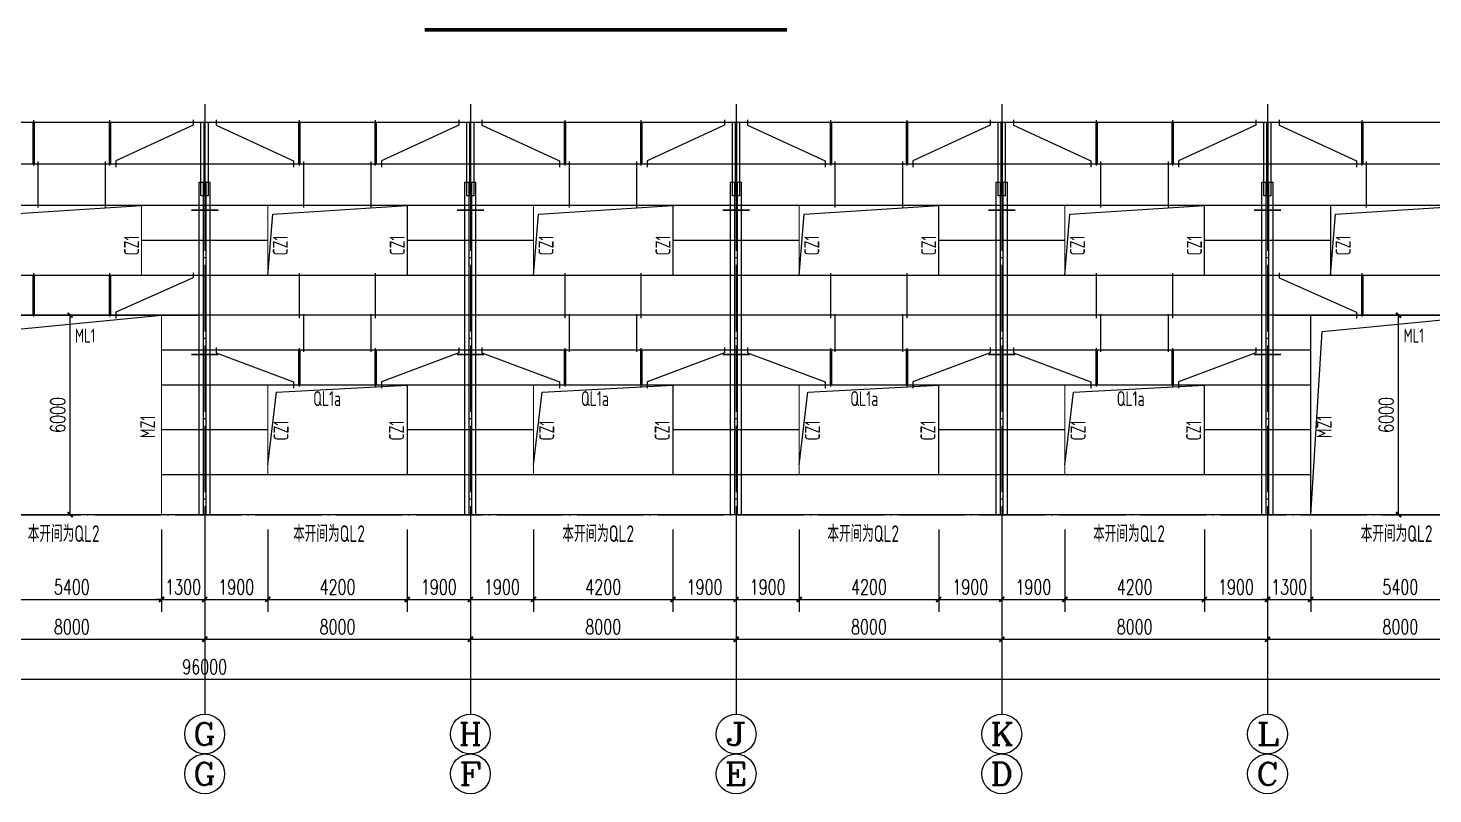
# Model space of a CAD drawing. Extents: x 14475413 to 15955882, y -732572 to -282951.
# Drawn here: x 15447241 to 15489538, y -514592 to -491554 of the extents above; entities that cross this region are included whole.
import ezdxf
from ezdxf.enums import TextEntityAlignment as Align

# ---------------------------------------------------------------- set-up
doc = ezdxf.new("R2010")
doc.units = 0
doc.header["$LTSCALE"] = 1000
doc.header["$MEASUREMENT"] = 0
doc.linetypes.add('DOTE', pattern=[2.42, 2, -0.2, 0.02, -0.2])
for name, color, linetype in [('1001', 3, 'Continuous'), ('2D_ROOF', 150, 'Continuous'), ('3T_WOOD', 21, 'Continuous'), ('AXIS', 3, 'Continuous'), ('AXIS_TEXT', 7, 'Continuous'), ('DIM_SYMB', 3, 'Continuous'), ('DOTE', 1, 'DOTE'), ('LS', 2, 'Continuous'), ('PUB_DIM', 3, 'Continuous'), ('SURFACE', 6, 'Continuous'), ('TEXT', 7, 'Continuous'), ('屋面隅撑', 7, 'Continuous'), ('檩条拉条', 253, 'Continuous'), ('钢梁', 4, 'Continuous')]:
    doc.layers.add(name, color=color, linetype=linetype)
doc.styles.add('_TCH_AXIS', font='COMPLEX', dxfattribs={"bigfont": 'GBCBIG'})
doc.styles.add('_TCH_DIM_T3', font='SIMPLEX', dxfattribs={"width": 0.705882, "bigfont": 'GBCBIG'})
doc.styles.add('COMPLEX', font='COMPLEX')
doc.styles.add('PkpmHz', font='Pkpmeng', dxfattribs={"width": 0.7, "bigfont": 'hztxt'})
doc.styles.add('TSSD_Label', font='tssdeng.shx', dxfattribs={"width": 0.7, "bigfont": 'hztxt.shx'})
doc.styles.add('TSSD_REIN', font='tssdeng.shx', dxfattribs={"width": 0.7, "bigfont": 'tssdchn.shx'})
doc.dimstyles.new('_TCH_ARCH&&150', dxfattribs={"dimtxt": 446.25, "dimasz": 150, "dimexe": 375, "dimexo": 450, "dimgap": 150, "dimtad": 1, "dimdec": 0, "dimzin": 0, "dimdsep": 46, "dimtxsty": '_TCH_DIM_T3', "dimblk": 'ARCHTICK', "dimcen": 0.09, "dimclrt": 7, "dimazin": 2, "dimtfac": 1, "dimtdec": 0, "dimtix": 1, "dimtmove": 2, "dimatfit": 3, "dimfxl": 0, "dimtolj": 1, "dimtzin": 0, "dimarcsym": 0})

# ---------------------------------------------------------------- blocks, each defined once
blk = doc.blocks.new('QW32321321')
at = {"layer": '钢梁'}
for p, q in [((15387436, -843860), (15387436, -841658)), ((15387660, -841658), (15387436, -841658)), ((15387530, -843860), (15387530, -841658)), ((15387566, -843860), (15387566, -841658)), ((15387660, -843860), (15387660, -841658)), ((15387380, -853458), (15387380, -843458)), ((15387380, -843458), (15387715, -843458)), ((15387508, -853458), (15387508, -843458)), ((15387588, -853458), (15387588, -843458)), ((15387715, -853458), (15387715, -843458)), ((15387660, -843860), (15387436, -843860)), ((15387715, -853458), (15387380, -853458)), ((15387715, -853458), (15387380, -853458))]:
    blk.add_line(p, q, dxfattribs=at)
blk = doc.blocks.new('_AXISO')
blk.add_circle((0, 0), 0.5)
at = {"layer": 'AXIS_TEXT', "style": 'COMPLEX', "width": 1.041667}
blk.add_attdef('A', text='', height=0.56, dxfattribs=at).set_placement((-0.25, -0.28), (0.25, -0.28), align=Align.FIT)
blk = doc.blocks.new('_ArchTick')
at = {"color": 0, "linetype": 'ByBlock', "const_width": 0.4}
blk.add_lwpolyline([(-0.5, -0.5), (0.5, 0.5)], dxfattribs=at)
blk = doc.blocks.new('*D1392')
at = {"layer": 'AXIS', "color": 0, "lineweight": -2}
for p, q in [((15404558, -506642), (15404558, -511517)), ((15500558, -506642), (15500558, -511517)), ((15404558, -511142), (15500558, -511142))]:
    blk.add_line(p, q, dxfattribs=at)
at = {"layer": 'Defpoints', "color": 0}
for p in [(15404558, -506192), (15500558, -506192), (15500558, -511142)]:
    blk.add_point(p, dxfattribs=at)
at = {"layer": 'AXIS', "color": 0, "lineweight": -2, "xscale": 150, "yscale": 150, "zscale": 150, "rotation": 180}
blk.add_blockref('_ArchTick', (15404558, -511142), dxfattribs=at)
at = {"layer": 'AXIS', "color": 0, "lineweight": -2, "xscale": 150, "yscale": 150, "zscale": 150}
blk.add_blockref('_ArchTick', (15500558, -511142), dxfattribs=at)
at = {"layer": 'AXIS', "color": 7, "insert": (15452558, -510769), "char_height": 446.2, "attachment_point": 5, "style": '_TCH_DIM_T3'}
blk.add_mtext('\\A1;96000', dxfattribs=at)
blk = doc.blocks.new('*D1398')
at = {"layer": 'AXIS', "color": 0, "lineweight": -2}
for p, q in [((15444558, -506642), (15444558, -510317)), ((15452558, -506642), (15452558, -510317)), ((15444558, -509942), (15452558, -509942))]:
    blk.add_line(p, q, dxfattribs=at)
at = {"layer": 'Defpoints', "color": 0}
for p in [(15444558, -506192), (15452558, -506192), (15452558, -509942)]:
    blk.add_point(p, dxfattribs=at)
at = {"layer": 'AXIS', "color": 0, "lineweight": -2, "xscale": 150, "yscale": 150, "zscale": 150, "rotation": 180}
blk.add_blockref('_ArchTick', (15444558, -509942), dxfattribs=at)
at = {"layer": 'AXIS', "color": 0, "lineweight": -2, "xscale": 150, "yscale": 150, "zscale": 150}
blk.add_blockref('_ArchTick', (15452558, -509942), dxfattribs=at)
at = {"layer": 'AXIS', "color": 7, "insert": (15448558, -509569), "char_height": 446.2, "attachment_point": 5, "style": '_TCH_DIM_T3'}
blk.add_mtext('\\A1;8000', dxfattribs=at)
blk = doc.blocks.new('*D1399')
at = {"layer": 'AXIS', "color": 0, "lineweight": -2}
for p, q in [((15452558, -506642), (15452558, -510317)), ((15460558, -506642), (15460558, -510317)), ((15452558, -509942), (15460558, -509942))]:
    blk.add_line(p, q, dxfattribs=at)
at = {"layer": 'Defpoints', "color": 0}
for p in [(15452558, -506192), (15460558, -506192), (15460558, -509942)]:
    blk.add_point(p, dxfattribs=at)
at = {"layer": 'AXIS', "color": 0, "lineweight": -2, "xscale": 150, "yscale": 150, "zscale": 150, "rotation": 180}
blk.add_blockref('_ArchTick', (15452558, -509942), dxfattribs=at)
at = {"layer": 'AXIS', "color": 0, "lineweight": -2, "xscale": 150, "yscale": 150, "zscale": 150}
blk.add_blockref('_ArchTick', (15460558, -509942), dxfattribs=at)
at = {"layer": 'AXIS', "color": 7, "insert": (15456558, -509569), "char_height": 446.2, "attachment_point": 5, "style": '_TCH_DIM_T3'}
blk.add_mtext('\\A1;8000', dxfattribs=at)
blk = doc.blocks.new('*D1400')
at = {"layer": 'AXIS', "color": 0, "lineweight": -2}
for p, q in [((15460558, -506642), (15460558, -510317)), ((15468558, -506642), (15468558, -510317)), ((15460558, -509942), (15468558, -509942))]:
    blk.add_line(p, q, dxfattribs=at)
at = {"layer": 'Defpoints', "color": 0}
for p in [(15460558, -506192), (15468558, -506192), (15468558, -509942)]:
    blk.add_point(p, dxfattribs=at)
at = {"layer": 'AXIS', "color": 0, "lineweight": -2, "xscale": 150, "yscale": 150, "zscale": 150, "rotation": 180}
blk.add_blockref('_ArchTick', (15460558, -509942), dxfattribs=at)
at = {"layer": 'AXIS', "color": 0, "lineweight": -2, "xscale": 150, "yscale": 150, "zscale": 150}
blk.add_blockref('_ArchTick', (15468558, -509942), dxfattribs=at)
at = {"layer": 'AXIS', "color": 7, "insert": (15464558, -509569), "char_height": 446.2, "attachment_point": 5, "style": '_TCH_DIM_T3'}
blk.add_mtext('\\A1;8000', dxfattribs=at)
blk = doc.blocks.new('*D1401')
at = {"layer": 'AXIS', "color": 0, "lineweight": -2}
for p, q in [((15468558, -506642), (15468558, -510317)), ((15476558, -506642), (15476558, -510317)), ((15468558, -509942), (15476558, -509942))]:
    blk.add_line(p, q, dxfattribs=at)
at = {"layer": 'Defpoints', "color": 0}
for p in [(15468558, -506192), (15476558, -506192), (15476558, -509942)]:
    blk.add_point(p, dxfattribs=at)
at = {"layer": 'AXIS', "color": 0, "lineweight": -2, "xscale": 150, "yscale": 150, "zscale": 150, "rotation": 180}
blk.add_blockref('_ArchTick', (15468558, -509942), dxfattribs=at)
at = {"layer": 'AXIS', "color": 0, "lineweight": -2, "xscale": 150, "yscale": 150, "zscale": 150}
blk.add_blockref('_ArchTick', (15476558, -509942), dxfattribs=at)
at = {"layer": 'AXIS', "color": 7, "insert": (15472558, -509569), "char_height": 446.2, "attachment_point": 5, "style": '_TCH_DIM_T3'}
blk.add_mtext('\\A1;8000', dxfattribs=at)
blk = doc.blocks.new('*D1402')
at = {"layer": 'AXIS', "color": 0, "lineweight": -2}
for p, q in [((15476558, -506642), (15476558, -510317)), ((15484558, -506642), (15484558, -510317)), ((15476558, -509942), (15484558, -509942))]:
    blk.add_line(p, q, dxfattribs=at)
at = {"layer": 'Defpoints', "color": 0}
for p in [(15476558, -506192), (15484558, -506192), (15484558, -509942)]:
    blk.add_point(p, dxfattribs=at)
at = {"layer": 'AXIS', "color": 0, "lineweight": -2, "xscale": 150, "yscale": 150, "zscale": 150, "rotation": 180}
blk.add_blockref('_ArchTick', (15476558, -509942), dxfattribs=at)
at = {"layer": 'AXIS', "color": 0, "lineweight": -2, "xscale": 150, "yscale": 150, "zscale": 150}
blk.add_blockref('_ArchTick', (15484558, -509942), dxfattribs=at)
at = {"layer": 'AXIS', "color": 7, "insert": (15480558, -509569), "char_height": 446.2, "attachment_point": 5, "style": '_TCH_DIM_T3'}
blk.add_mtext('\\A1;8000', dxfattribs=at)
blk = doc.blocks.new('*D1403')
at = {"layer": 'AXIS', "color": 0, "lineweight": -2}
for p, q in [((15484558, -506642), (15484558, -510317)), ((15492558, -506642), (15492558, -510317)), ((15484558, -509942), (15492558, -509942))]:
    blk.add_line(p, q, dxfattribs=at)
at = {"layer": 'Defpoints', "color": 0}
for p in [(15484558, -506192), (15492558, -506192), (15492558, -509942)]:
    blk.add_point(p, dxfattribs=at)
at = {"layer": 'AXIS', "color": 0, "lineweight": -2, "xscale": 150, "yscale": 150, "zscale": 150, "rotation": 180}
blk.add_blockref('_ArchTick', (15484558, -509942), dxfattribs=at)
at = {"layer": 'AXIS', "color": 0, "lineweight": -2, "xscale": 150, "yscale": 150, "zscale": 150}
blk.add_blockref('_ArchTick', (15492558, -509942), dxfattribs=at)
at = {"layer": 'AXIS', "color": 7, "insert": (15488558, -509569), "char_height": 446.2, "attachment_point": 5, "style": '_TCH_DIM_T3'}
blk.add_mtext('\\A1;8000', dxfattribs=at)
blk = doc.blocks.new('*D1433')
at = {"layer": 'Defpoints', "color": 0}
for p in [(15447221, -500192), (15448506, -500192), (15447221, -506192)]:
    blk.add_point(p, dxfattribs=at)
at = {"layer": 'PUB_DIM', "color": 0, "lineweight": -2}
for p, q in [((15447671, -500192), (15448881, -500192)), ((15448506, -506192), (15448506, -500192)), ((15447671, -506192), (15448881, -506192))]:
    blk.add_line(p, q, dxfattribs=at)
at = {"layer": 'PUB_DIM', "color": 0, "lineweight": -2, "xscale": 150, "yscale": 150, "zscale": 150}
for p, rotation in [((15448506, -500192), 90), ((15448506, -506192), 270)]:
    blk.add_blockref('_ArchTick', p, dxfattribs=dict(at, rotation=rotation))
at = {"layer": 'PUB_DIM', "color": 7, "insert": (15448133, -503192), "char_height": 446.2, "attachment_point": 5, "rotation": 90, "style": '_TCH_DIM_T3'}
blk.add_mtext('\\A1;6000', dxfattribs=at)
blk = doc.blocks.new('*D1434')
at = {"layer": 'Defpoints', "color": 0}
for p in [(15487221, -500192), (15488506, -500192), (15487221, -506192)]:
    blk.add_point(p, dxfattribs=at)
at = {"layer": 'PUB_DIM', "color": 0, "lineweight": -2}
for p, q in [((15487671, -500192), (15488881, -500192)), ((15488506, -506192), (15488506, -500192)), ((15487671, -506192), (15488881, -506192))]:
    blk.add_line(p, q, dxfattribs=at)
at = {"layer": 'PUB_DIM', "color": 0, "lineweight": -2, "xscale": 150, "yscale": 150, "zscale": 150}
for p, rotation in [((15488506, -500192), 90), ((15488506, -506192), 270)]:
    blk.add_blockref('_ArchTick', p, dxfattribs=dict(at, rotation=rotation))
at = {"layer": 'PUB_DIM', "color": 7, "insert": (15488133, -503192), "char_height": 446.2, "attachment_point": 5, "rotation": 90, "style": '_TCH_DIM_T3'}
blk.add_mtext('\\A1;6000', dxfattribs=at)
blk = doc.blocks.new('*D1482')
at = {"layer": 'Defpoints', "color": 0}
for p in [(15468558, -506192), (15470458, -506192), (15470458, -508742)]:
    blk.add_point(p, dxfattribs=at)
at = {"layer": 'PUB_DIM', "color": 0, "lineweight": -2}
for p, q in [((15468558, -506642), (15468558, -509117)), ((15470458, -506642), (15470458, -509117)), ((15468558, -508742), (15470458, -508742))]:
    blk.add_line(p, q, dxfattribs=at)
at = {"layer": 'PUB_DIM', "color": 0, "lineweight": -2, "xscale": 150, "yscale": 150, "zscale": 150, "rotation": 180}
blk.add_blockref('_ArchTick', (15468558, -508742), dxfattribs=at)
at = {"layer": 'PUB_DIM', "color": 0, "lineweight": -2, "xscale": 150, "yscale": 150, "zscale": 150}
blk.add_blockref('_ArchTick', (15470458, -508742), dxfattribs=at)
at = {"layer": 'PUB_DIM', "color": 7, "insert": (15469508, -508369), "char_height": 446.2, "attachment_point": 5, "style": '_TCH_DIM_T3'}
blk.add_mtext('\\A1;1900', dxfattribs=at)
blk = doc.blocks.new('*D1483')
at = {"layer": 'Defpoints', "color": 0}
for p in [(15470458, -506192), (15474658, -506192), (15474658, -508742)]:
    blk.add_point(p, dxfattribs=at)
at = {"layer": 'PUB_DIM', "color": 0, "lineweight": -2}
for p, q in [((15470458, -506642), (15470458, -509117)), ((15474658, -506642), (15474658, -509117)), ((15470458, -508742), (15474658, -508742))]:
    blk.add_line(p, q, dxfattribs=at)
at = {"layer": 'PUB_DIM', "color": 0, "lineweight": -2, "xscale": 150, "yscale": 150, "zscale": 150, "rotation": 180}
blk.add_blockref('_ArchTick', (15470458, -508742), dxfattribs=at)
at = {"layer": 'PUB_DIM', "color": 0, "lineweight": -2, "xscale": 150, "yscale": 150, "zscale": 150}
blk.add_blockref('_ArchTick', (15474658, -508742), dxfattribs=at)
at = {"layer": 'PUB_DIM', "color": 7, "insert": (15472558, -508369), "char_height": 446.2, "attachment_point": 5, "style": '_TCH_DIM_T3'}
blk.add_mtext('\\A1;4200', dxfattribs=at)
blk = doc.blocks.new('*D1484')
at = {"layer": 'Defpoints', "color": 0}
for p in [(15474658, -506192), (15476558, -506192), (15476558, -508742)]:
    blk.add_point(p, dxfattribs=at)
at = {"layer": 'PUB_DIM', "color": 0, "lineweight": -2}
for p, q in [((15474658, -506642), (15474658, -509117)), ((15476558, -506642), (15476558, -509117)), ((15474658, -508742), (15476558, -508742))]:
    blk.add_line(p, q, dxfattribs=at)
at = {"layer": 'PUB_DIM', "color": 0, "lineweight": -2, "xscale": 150, "yscale": 150, "zscale": 150, "rotation": 180}
blk.add_blockref('_ArchTick', (15474658, -508742), dxfattribs=at)
at = {"layer": 'PUB_DIM', "color": 0, "lineweight": -2, "xscale": 150, "yscale": 150, "zscale": 150}
blk.add_blockref('_ArchTick', (15476558, -508742), dxfattribs=at)
at = {"layer": 'PUB_DIM', "color": 7, "insert": (15475608, -508369), "char_height": 446.2, "attachment_point": 5, "style": '_TCH_DIM_T3'}
blk.add_mtext('\\A1;1900', dxfattribs=at)
blk = doc.blocks.new('*D1485')
at = {"layer": 'Defpoints', "color": 0}
for p in [(15476558, -506192), (15478458, -506192), (15478458, -508742)]:
    blk.add_point(p, dxfattribs=at)
at = {"layer": 'PUB_DIM', "color": 0, "lineweight": -2}
for p, q in [((15476558, -506642), (15476558, -509117)), ((15478458, -506642), (15478458, -509117)), ((15476558, -508742), (15478458, -508742))]:
    blk.add_line(p, q, dxfattribs=at)
at = {"layer": 'PUB_DIM', "color": 0, "lineweight": -2, "xscale": 150, "yscale": 150, "zscale": 150, "rotation": 180}
blk.add_blockref('_ArchTick', (15476558, -508742), dxfattribs=at)
at = {"layer": 'PUB_DIM', "color": 0, "lineweight": -2, "xscale": 150, "yscale": 150, "zscale": 150}
blk.add_blockref('_ArchTick', (15478458, -508742), dxfattribs=at)
at = {"layer": 'PUB_DIM', "color": 7, "insert": (15477508, -508369), "char_height": 446.2, "attachment_point": 5, "style": '_TCH_DIM_T3'}
blk.add_mtext('\\A1;1900', dxfattribs=at)
blk = doc.blocks.new('*D1486')
at = {"layer": 'Defpoints', "color": 0}
for p in [(15478458, -506192), (15482658, -506192), (15482658, -508742)]:
    blk.add_point(p, dxfattribs=at)
at = {"layer": 'PUB_DIM', "color": 0, "lineweight": -2}
for p, q in [((15478458, -506642), (15478458, -509117)), ((15482658, -506642), (15482658, -509117)), ((15478458, -508742), (15482658, -508742))]:
    blk.add_line(p, q, dxfattribs=at)
at = {"layer": 'PUB_DIM', "color": 0, "lineweight": -2, "xscale": 150, "yscale": 150, "zscale": 150, "rotation": 180}
blk.add_blockref('_ArchTick', (15478458, -508742), dxfattribs=at)
at = {"layer": 'PUB_DIM', "color": 0, "lineweight": -2, "xscale": 150, "yscale": 150, "zscale": 150}
blk.add_blockref('_ArchTick', (15482658, -508742), dxfattribs=at)
at = {"layer": 'PUB_DIM', "color": 7, "insert": (15480558, -508369), "char_height": 446.2, "attachment_point": 5, "style": '_TCH_DIM_T3'}
blk.add_mtext('\\A1;4200', dxfattribs=at)
blk = doc.blocks.new('*D1487')
at = {"layer": 'Defpoints', "color": 0}
for p in [(15482658, -506192), (15484558, -506192), (15484558, -508742)]:
    blk.add_point(p, dxfattribs=at)
at = {"layer": 'PUB_DIM', "color": 0, "lineweight": -2}
for p, q in [((15482658, -506642), (15482658, -509117)), ((15484558, -506642), (15484558, -509117)), ((15482658, -508742), (15484558, -508742))]:
    blk.add_line(p, q, dxfattribs=at)
at = {"layer": 'PUB_DIM', "color": 0, "lineweight": -2, "xscale": 150, "yscale": 150, "zscale": 150, "rotation": 180}
blk.add_blockref('_ArchTick', (15482658, -508742), dxfattribs=at)
at = {"layer": 'PUB_DIM', "color": 0, "lineweight": -2, "xscale": 150, "yscale": 150, "zscale": 150}
blk.add_blockref('_ArchTick', (15484558, -508742), dxfattribs=at)
at = {"layer": 'PUB_DIM', "color": 7, "insert": (15483608, -508369), "char_height": 446.2, "attachment_point": 5, "style": '_TCH_DIM_T3'}
blk.add_mtext('\\A1;1900', dxfattribs=at)
blk = doc.blocks.new('*D1488')
at = {"layer": 'Defpoints', "color": 0}
for p in [(15484558, -506192), (15485858, -506192), (15485858, -508742)]:
    blk.add_point(p, dxfattribs=at)
at = {"layer": 'PUB_DIM', "color": 0, "lineweight": -2}
for p, q in [((15484558, -506642), (15484558, -509117)), ((15485858, -506642), (15485858, -509117)), ((15484558, -508742), (15484408, -508742)), ((15484558, -508742), (15485858, -508742)), ((15485858, -508742), (15486008, -508742))]:
    blk.add_line(p, q, dxfattribs=at)
at = {"layer": 'PUB_DIM', "color": 0, "lineweight": -2, "xscale": 150, "yscale": 150, "zscale": 150}
blk.add_blockref('_ArchTick', (15484558, -508742), dxfattribs=at)
at = {"layer": 'PUB_DIM', "color": 0, "lineweight": -2, "xscale": 150, "yscale": 150, "zscale": 150, "rotation": 180}
blk.add_blockref('_ArchTick', (15485858, -508742), dxfattribs=at)
at = {"layer": 'PUB_DIM', "color": 7, "insert": (15485208, -508369), "char_height": 446.2, "attachment_point": 5, "style": '_TCH_DIM_T3'}
blk.add_mtext('\\A1;1300', dxfattribs=at)
blk = doc.blocks.new('*D1489')
at = {"layer": 'Defpoints', "color": 0}
for p in [(15485858, -506192), (15491258, -506192), (15491258, -508742)]:
    blk.add_point(p, dxfattribs=at)
at = {"layer": 'PUB_DIM', "color": 0, "lineweight": -2}
for p, q in [((15485858, -506642), (15485858, -509117)), ((15491258, -506642), (15491258, -509117)), ((15485858, -508742), (15491258, -508742))]:
    blk.add_line(p, q, dxfattribs=at)
at = {"layer": 'PUB_DIM', "color": 0, "lineweight": -2, "xscale": 150, "yscale": 150, "zscale": 150, "rotation": 180}
blk.add_blockref('_ArchTick', (15485858, -508742), dxfattribs=at)
at = {"layer": 'PUB_DIM', "color": 0, "lineweight": -2, "xscale": 150, "yscale": 150, "zscale": 150}
blk.add_blockref('_ArchTick', (15491258, -508742), dxfattribs=at)
at = {"layer": 'PUB_DIM', "color": 7, "insert": (15488558, -508369), "char_height": 446.2, "attachment_point": 5, "style": '_TCH_DIM_T3'}
blk.add_mtext('\\A1;5400', dxfattribs=at)
blk = doc.blocks.new('*D1495')
at = {"layer": 'Defpoints', "color": 0}
for p in [(15445858, -506192), (15451258, -506192), (15451258, -508742)]:
    blk.add_point(p, dxfattribs=at)
at = {"layer": 'PUB_DIM', "color": 0, "lineweight": -2}
for p, q in [((15445858, -506642), (15445858, -509117)), ((15451258, -506642), (15451258, -509117)), ((15445858, -508742), (15451258, -508742))]:
    blk.add_line(p, q, dxfattribs=at)
at = {"layer": 'PUB_DIM', "color": 0, "lineweight": -2, "xscale": 150, "yscale": 150, "zscale": 150, "rotation": 180}
blk.add_blockref('_ArchTick', (15445858, -508742), dxfattribs=at)
at = {"layer": 'PUB_DIM', "color": 0, "lineweight": -2, "xscale": 150, "yscale": 150, "zscale": 150}
blk.add_blockref('_ArchTick', (15451258, -508742), dxfattribs=at)
at = {"layer": 'PUB_DIM', "color": 7, "insert": (15448558, -508369), "char_height": 446.2, "attachment_point": 5, "style": '_TCH_DIM_T3'}
blk.add_mtext('\\A1;5400', dxfattribs=at)
blk = doc.blocks.new('*D1496')
at = {"layer": 'Defpoints', "color": 0}
for p in [(15451258, -506192), (15452558, -506192), (15452558, -508742)]:
    blk.add_point(p, dxfattribs=at)
at = {"layer": 'PUB_DIM', "color": 0, "lineweight": -2}
for p, q in [((15451258, -506642), (15451258, -509117)), ((15452558, -506642), (15452558, -509117)), ((15451258, -508742), (15451108, -508742)), ((15451258, -508742), (15452558, -508742)), ((15452558, -508742), (15452708, -508742))]:
    blk.add_line(p, q, dxfattribs=at)
at = {"layer": 'PUB_DIM', "color": 0, "lineweight": -2, "xscale": 150, "yscale": 150, "zscale": 150}
blk.add_blockref('_ArchTick', (15451258, -508742), dxfattribs=at)
at = {"layer": 'PUB_DIM', "color": 0, "lineweight": -2, "xscale": 150, "yscale": 150, "zscale": 150, "rotation": 180}
blk.add_blockref('_ArchTick', (15452558, -508742), dxfattribs=at)
at = {"layer": 'PUB_DIM', "color": 7, "insert": (15451908, -508369), "char_height": 446.2, "attachment_point": 5, "style": '_TCH_DIM_T3'}
blk.add_mtext('\\A1;1300', dxfattribs=at)
blk = doc.blocks.new('*D1497')
at = {"layer": 'Defpoints', "color": 0}
for p in [(15452558, -506192), (15454458, -506192), (15454458, -508742)]:
    blk.add_point(p, dxfattribs=at)
at = {"layer": 'PUB_DIM', "color": 0, "lineweight": -2}
for p, q in [((15452558, -506642), (15452558, -509117)), ((15454458, -506642), (15454458, -509117)), ((15452558, -508742), (15454458, -508742))]:
    blk.add_line(p, q, dxfattribs=at)
at = {"layer": 'PUB_DIM', "color": 0, "lineweight": -2, "xscale": 150, "yscale": 150, "zscale": 150, "rotation": 180}
blk.add_blockref('_ArchTick', (15452558, -508742), dxfattribs=at)
at = {"layer": 'PUB_DIM', "color": 0, "lineweight": -2, "xscale": 150, "yscale": 150, "zscale": 150}
blk.add_blockref('_ArchTick', (15454458, -508742), dxfattribs=at)
at = {"layer": 'PUB_DIM', "color": 7, "insert": (15453508, -508369), "char_height": 446.2, "attachment_point": 5, "style": '_TCH_DIM_T3'}
blk.add_mtext('\\A1;1900', dxfattribs=at)
blk = doc.blocks.new('*D1498')
at = {"layer": 'Defpoints', "color": 0}
for p in [(15454458, -506192), (15458658, -506192), (15458658, -508742)]:
    blk.add_point(p, dxfattribs=at)
at = {"layer": 'PUB_DIM', "color": 0, "lineweight": -2}
for p, q in [((15454458, -506642), (15454458, -509117)), ((15458658, -506642), (15458658, -509117)), ((15454458, -508742), (15458658, -508742))]:
    blk.add_line(p, q, dxfattribs=at)
at = {"layer": 'PUB_DIM', "color": 0, "lineweight": -2, "xscale": 150, "yscale": 150, "zscale": 150, "rotation": 180}
blk.add_blockref('_ArchTick', (15454458, -508742), dxfattribs=at)
at = {"layer": 'PUB_DIM', "color": 0, "lineweight": -2, "xscale": 150, "yscale": 150, "zscale": 150}
blk.add_blockref('_ArchTick', (15458658, -508742), dxfattribs=at)
at = {"layer": 'PUB_DIM', "color": 7, "insert": (15456558, -508369), "char_height": 446.2, "attachment_point": 5, "style": '_TCH_DIM_T3'}
blk.add_mtext('\\A1;4200', dxfattribs=at)
blk = doc.blocks.new('*D1499')
at = {"layer": 'Defpoints', "color": 0}
for p in [(15458658, -506192), (15460558, -506192), (15460558, -508742)]:
    blk.add_point(p, dxfattribs=at)
at = {"layer": 'PUB_DIM', "color": 0, "lineweight": -2}
for p, q in [((15458658, -506642), (15458658, -509117)), ((15460558, -506642), (15460558, -509117)), ((15458658, -508742), (15460558, -508742))]:
    blk.add_line(p, q, dxfattribs=at)
at = {"layer": 'PUB_DIM', "color": 0, "lineweight": -2, "xscale": 150, "yscale": 150, "zscale": 150, "rotation": 180}
blk.add_blockref('_ArchTick', (15458658, -508742), dxfattribs=at)
at = {"layer": 'PUB_DIM', "color": 0, "lineweight": -2, "xscale": 150, "yscale": 150, "zscale": 150}
blk.add_blockref('_ArchTick', (15460558, -508742), dxfattribs=at)
at = {"layer": 'PUB_DIM', "color": 7, "insert": (15459608, -508369), "char_height": 446.2, "attachment_point": 5, "style": '_TCH_DIM_T3'}
blk.add_mtext('\\A1;1900', dxfattribs=at)
blk = doc.blocks.new('*D1500')
at = {"layer": 'Defpoints', "color": 0}
for p in [(15460558, -506192), (15462458, -506192), (15462458, -508742)]:
    blk.add_point(p, dxfattribs=at)
at = {"layer": 'PUB_DIM', "color": 0, "lineweight": -2}
for p, q in [((15460558, -506642), (15460558, -509117)), ((15462458, -506642), (15462458, -509117)), ((15460558, -508742), (15462458, -508742))]:
    blk.add_line(p, q, dxfattribs=at)
at = {"layer": 'PUB_DIM', "color": 0, "lineweight": -2, "xscale": 150, "yscale": 150, "zscale": 150, "rotation": 180}
blk.add_blockref('_ArchTick', (15460558, -508742), dxfattribs=at)
at = {"layer": 'PUB_DIM', "color": 0, "lineweight": -2, "xscale": 150, "yscale": 150, "zscale": 150}
blk.add_blockref('_ArchTick', (15462458, -508742), dxfattribs=at)
at = {"layer": 'PUB_DIM', "color": 7, "insert": (15461508, -508369), "char_height": 446.2, "attachment_point": 5, "style": '_TCH_DIM_T3'}
blk.add_mtext('\\A1;1900', dxfattribs=at)
blk = doc.blocks.new('*D1501')
at = {"layer": 'Defpoints', "color": 0}
for p in [(15462458, -506192), (15466658, -506192), (15466658, -508742)]:
    blk.add_point(p, dxfattribs=at)
at = {"layer": 'PUB_DIM', "color": 0, "lineweight": -2}
for p, q in [((15462458, -506642), (15462458, -509117)), ((15466658, -506642), (15466658, -509117)), ((15462458, -508742), (15466658, -508742))]:
    blk.add_line(p, q, dxfattribs=at)
at = {"layer": 'PUB_DIM', "color": 0, "lineweight": -2, "xscale": 150, "yscale": 150, "zscale": 150, "rotation": 180}
blk.add_blockref('_ArchTick', (15462458, -508742), dxfattribs=at)
at = {"layer": 'PUB_DIM', "color": 0, "lineweight": -2, "xscale": 150, "yscale": 150, "zscale": 150}
blk.add_blockref('_ArchTick', (15466658, -508742), dxfattribs=at)
at = {"layer": 'PUB_DIM', "color": 7, "insert": (15464558, -508369), "char_height": 446.2, "attachment_point": 5, "style": '_TCH_DIM_T3'}
blk.add_mtext('\\A1;4200', dxfattribs=at)
blk = doc.blocks.new('*D1502')
at = {"layer": 'Defpoints', "color": 0}
for p in [(15466658, -506192), (15468558, -506192), (15468558, -508742)]:
    blk.add_point(p, dxfattribs=at)
at = {"layer": 'PUB_DIM', "color": 0, "lineweight": -2}
for p, q in [((15466658, -506642), (15466658, -509117)), ((15468558, -506642), (15468558, -509117)), ((15466658, -508742), (15468558, -508742))]:
    blk.add_line(p, q, dxfattribs=at)
at = {"layer": 'PUB_DIM', "color": 0, "lineweight": -2, "xscale": 150, "yscale": 150, "zscale": 150, "rotation": 180}
blk.add_blockref('_ArchTick', (15466658, -508742), dxfattribs=at)
at = {"layer": 'PUB_DIM', "color": 0, "lineweight": -2, "xscale": 150, "yscale": 150, "zscale": 150}
blk.add_blockref('_ArchTick', (15468558, -508742), dxfattribs=at)
at = {"layer": 'PUB_DIM', "color": 7, "insert": (15467608, -508369), "char_height": 446.2, "attachment_point": 5, "style": '_TCH_DIM_T3'}
blk.add_mtext('\\A1;1900', dxfattribs=at)

msp = doc.modelspace()

# ---------------------------------------------------------------- linework, layer by layer
for p, q in [((15447411.3, -495684.9), (15447411.3, -494327.9)), ((15449704.9, -495684.9), (15449704.9, -494327.9)), ((15455411.3, -495684.9), (15455411.3, -494327.9)), ((15457704.9, -495684.9), (15457704.9, -494327.9)), ((15463411.3, -495684.9), (15463411.3, -494327.9)), ((15465704.9, -495684.9), (15465704.9, -494327.9)), ((15471411.3, -495684.9), (15471411.3, -494327.9)), ((15473704.9, -495684.9), (15473704.9, -494327.9)), ((15479411.3, -495684.9), (15479411.3, -494327.9)), ((15481704.9, -495684.9), (15481704.9, -494327.9)), ((15487411.3, -495684.9), (15487411.3, -494327.9)), ((15447541.8, -496953), (15447541.8, -495562.6)), ((15449574.4, -496953), (15449574.4, -495562.6)), ((15455541.8, -496953), (15455541.8, -495562.6)), ((15457574.4, -496953), (15457574.4, -495562.6)), ((15463541.8, -496953), (15463541.8, -495562.6)), ((15465574.4, -496953), (15465574.4, -495562.6)), ((15471541.8, -496953), (15471541.8, -495562.6)), ((15473574.4, -496953), (15473574.4, -495562.6)), ((15479541.8, -496953), (15479541.8, -495562.6)), ((15481574.4, -496953), (15481574.4, -495562.6)), ((15487541.8, -496953), (15487541.8, -495562.6)), ((15447411.3, -500234.9), (15447411.3, -498927.9)), ((15449704.9, -500234.9), (15449704.9, -498927.9)), ((15455411.3, -500284.9), (15455411.3, -498927.9)), ((15457704.9, -500284.9), (15457704.9, -498927.9)), ((15463411.3, -500284.9), (15463411.3, -498927.9)), ((15465704.9, -500284.9), (15465704.9, -498927.9)), ((15471411.3, -500284.9), (15471411.3, -498927.9)), ((15473704.9, -500284.9), (15473704.9, -498927.9)), ((15479411.3, -500284.9), (15479411.3, -498927.9)), ((15481704.9, -500284.9), (15481704.9, -498927.9)), ((15487411.3, -500234.9), (15487411.3, -498927.9)), ((15455541.8, -501289.6), (15455541.8, -500162.6)), ((15457574.4, -501289.6), (15457574.4, -500162.6)), ((15463541.8, -501289.6), (15463541.8, -500162.6)), ((15465574.4, -501289.6), (15465574.4, -500162.6)), ((15471541.8, -501289.6), (15471541.8, -500162.6)), ((15473574.4, -501289.6), (15473574.4, -500162.6)), ((15479541.8, -501289.6), (15479541.8, -500162.6)), ((15481574.4, -501289.6), (15481574.4, -500162.6)), ((15455411.3, -502334.9), (15455411.3, -501177.9)), ((15457704.9, -502334.9), (15457704.9, -501177.9)), ((15463411.3, -502334.9), (15463411.3, -501177.9)), ((15465704.9, -502334.9), (15465704.9, -501177.9)), ((15471411.3, -502334.9), (15471411.3, -501177.9)), ((15473704.9, -502334.9), (15473704.9, -501177.9)), ((15479411.3, -502334.9), (15479411.3, -501177.9)), ((15481704.9, -502334.9), (15481704.9, -501177.9))]:
    msp.add_line(p, q)
for points in [[(15452210.6, -494314.3), (15452210.6, -494470.5), (15449879, -495546.6), (15449879, -495738.3)], [(15452905.6, -494314.3), (15452905.6, -494470.5), (15455237.1, -495546.6), (15455237.1, -495738.3)], [(15460210.6, -494314.3), (15460210.6, -494470.5), (15457879, -495546.6), (15457879, -495738.3)], [(15460905.6, -494314.3), (15460905.6, -494470.5), (15463237.1, -495546.6), (15463237.1, -495738.3)], [(15468210.6, -494314.3), (15468210.6, -494470.5), (15465879, -495546.6), (15465879, -495738.3)], [(15468905.6, -494314.3), (15468905.6, -494470.5), (15471237.1, -495546.6), (15471237.1, -495738.3)], [(15476210.6, -494314.3), (15476210.6, -494470.5), (15473879, -495546.6), (15473879, -495738.3)], [(15476905.6, -494314.3), (15476905.6, -494470.5), (15479237.1, -495546.6), (15479237.1, -495738.3)], [(15484210.6, -494314.3), (15484210.6, -494470.5), (15481879, -495546.6), (15481879, -495738.3)], [(15484905.6, -494314.3), (15484905.6, -494470.5), (15487237.1, -495546.6), (15487237.1, -495738.3)], [(15452210.6, -498914.3), (15452210.6, -499070.5), (15449879, -500096.6), (15449879, -500288.3)], [(15484905.6, -498914.3), (15484905.6, -499070.5), (15487237.1, -500096.6), (15487237.1, -500288.3)], [(15452905.6, -501164.3), (15452905.6, -501320.5), (15455237.1, -502196.6), (15455237.1, -502388.3)], [(15460210.6, -501164.3), (15460210.6, -501320.5), (15457879, -502196.6), (15457879, -502388.3)], [(15460905.6, -501164.3), (15460905.6, -501320.5), (15463237.1, -502196.6), (15463237.1, -502388.3)], [(15468210.6, -501164.3), (15468210.6, -501320.5), (15465879, -502196.6), (15465879, -502388.3)], [(15468905.6, -501164.3), (15468905.6, -501320.5), (15471237.1, -502196.6), (15471237.1, -502388.3)], [(15476210.6, -501164.3), (15476210.6, -501320.5), (15473879, -502196.6), (15473879, -502388.3)], [(15476905.6, -501164.3), (15476905.6, -501320.5), (15479237.1, -502196.6), (15479237.1, -502388.3)], [(15484210.6, -501164.3), (15484210.6, -501320.5), (15481879, -502196.6), (15481879, -502388.3)]]:
    msp.add_lwpolyline(points)
at = {"layer": '1001', "const_width": 35}
for points in [[(15450658.1, -498992.4), (15450658.1, -496892.4)], [(15454458.1, -498992.4), (15454458.1, -496892.4)], [(15458658.1, -498992.4), (15458658.1, -496892.4)], [(15462458.1, -498992.4), (15462458.1, -496892.4)], [(15466658.1, -498992.4), (15466658.1, -496892.4)], [(15470458.1, -498992.4), (15470458.1, -496892.4)], [(15474658.1, -498992.4), (15474658.1, -496892.4)], [(15478458.1, -498992.4), (15478458.1, -496892.4)], [(15482658.1, -498992.4), (15482658.1, -496892.4)], [(15486458.1, -498992.4), (15486458.1, -496892.4)], [(15451258.1, -506192.4), (15451258.1, -500192.4)], [(15485858.1, -506192.4), (15485858.1, -500192.4)], [(15454458.1, -504992.4), (15454458.1, -502292.4)], [(15458658.1, -504992.4), (15458658.1, -502292.4)], [(15462458.1, -504992.4), (15462458.1, -502292.4)], [(15466658.1, -504992.4), (15466658.1, -502292.4)], [(15470458.1, -504992.4), (15470458.1, -502292.4)], [(15474658.1, -504992.4), (15474658.1, -502292.4)], [(15478458.1, -504992.4), (15478458.1, -502292.4)], [(15482658.1, -504992.4), (15482658.1, -502292.4)]]:
    msp.add_lwpolyline(points, dxfattribs=at)
at = {"layer": '2D_ROOF'}
for points in [[(15446458.1, -498992.4), (15446609.1, -497154.4), (15450658.1, -496892.4)], [(15454458.1, -498992.4), (15454609.1, -497154.4), (15458658.1, -496892.4)], [(15462458.1, -498992.4), (15462609.1, -497154.4), (15466658.1, -496892.4)], [(15470458.1, -498992.4), (15470609.1, -497154.4), (15474658.1, -496892.4)], [(15478458.1, -498992.4), (15478609.1, -497154.4), (15482658.1, -496892.4)], [(15486458.1, -498992.4), (15486609.1, -497154.4), (15490658.1, -496892.4)], [(15445858.1, -506192.4), (15446205.6, -500681.8), (15451258.1, -500192.4)], [(15485858.1, -506192.4), (15486205.6, -500681.8), (15491258.1, -500192.4)], [(15454458.1, -504692.4), (15454718.2, -502505.6), (15458658.1, -502292.4)], [(15462458.1, -504692.4), (15462718.2, -502505.6), (15466658.1, -502292.4)], [(15470458.1, -504692.4), (15470718.2, -502505.6), (15474658.1, -502292.4)], [(15478458.1, -504692.4), (15478718.2, -502505.6), (15482658.1, -502292.4)]]:
    msp.add_lwpolyline(points, dxfattribs=at)
at = {"layer": '3T_WOOD', "ltscale": 0.5, "const_width": 50}
for points in [[(15444725.6, -500192.4), (15452390.6, -500192.4)], [(15484725.6, -500192.4), (15492390.6, -500192.4)]]:
    msp.add_lwpolyline(points, dxfattribs=at)
at = {"layer": 'AXIS'}
for p, q in [((15452558.1, -506192.4), (15452558.1, -512192.4)), ((15460558.1, -506192.4), (15460558.1, -512192.4)), ((15468558.1, -506192.4), (15468558.1, -512192.4)), ((15476558.1, -506192.4), (15476558.1, -512192.4)), ((15484558.1, -506192.4), (15484558.1, -512192.4))]:
    msp.add_line(p, q, dxfattribs=at)
for centre in [(15452558.1, -513992.4), (15460558.1, -513992.4), (15468558.1, -513992.4), (15476558.1, -513992.4), (15484558.1, -513992.4)]:
    msp.add_circle(centre, 600, dxfattribs=at)
at = {"layer": 'DIM_SYMB', "const_width": 105}
msp.add_lwpolyline([(15459181.5, -491606.5), (15470090.9, -491606.5)], dxfattribs=at)
at = {"layer": 'DOTE'}
for p, q in [((15452558.1, -493837.7), (15452558.1, -506842.4)), ((15460558.1, -493837.7), (15460558.1, -506842.4)), ((15468558.1, -493837.7), (15468558.1, -506842.4)), ((15468558.1, -493837.7), (15468558.1, -506842.4)), ((15476558.1, -493837.7), (15476558.1, -506842.4)), ((15484558.1, -493837.7), (15484558.1, -506842.4)), ((15400849.5, -506192.4), (15502061.9, -506192.4))]:
    msp.add_line(p, q, dxfattribs=at)
at = {"layer": 'SURFACE'}
for p, q in [((15468669.8, -494392.4), (15444446.4, -494392.4)), ((15500790.1, -494392.4), (15468446.4, -494392.4)), ((15468669.8, -495642.4), (15444446.4, -495642.4)), ((15500790.1, -495642.4), (15468446.4, -495642.4)), ((15468725.6, -496892.4), (15444390.6, -496892.4)), ((15500790.1, -496892.4), (15468390.6, -496892.4)), ((15454458.1, -497942.4), (15450658.1, -497942.4)), ((15462458.1, -497942.4), (15458658.1, -497942.4)), ((15468725.6, -497942.4), (15466658.1, -497942.4)), ((15470458.1, -497942.4), (15468390.6, -497942.4)), ((15478458.1, -497942.4), (15474658.1, -497942.4)), ((15486458.1, -497942.4), (15482658.1, -497942.4)), ((15468725.6, -498992.4), (15444390.6, -498992.4)), ((15500790.1, -498992.4), (15468390.6, -498992.4)), ((15468725.6, -500192.4), (15444390.6, -500192.4)), ((15500790.1, -500192.4), (15468390.6, -500192.4)), ((15468725.6, -501242.4), (15451258.1, -501242.4)), ((15485858.1, -501242.4), (15468390.6, -501242.4)), ((15468725.6, -502292.4), (15451258.1, -502292.4)), ((15485858.1, -502292.4), (15468390.6, -502292.4)), ((15454458.1, -503642.4), (15451258.1, -503642.4)), ((15462458.1, -503642.4), (15458658.1, -503642.4)), ((15468725.6, -503642.4), (15466658.1, -503642.4)), ((15470458.1, -503642.4), (15468390.6, -503642.4)), ((15478458.1, -503642.4), (15474658.1, -503642.4)), ((15485858.1, -503642.4), (15482658.1, -503642.4)), ((15468725.6, -504992.4), (15451258.1, -504992.4)), ((15485858.1, -504992.4), (15468390.6, -504992.4)), ((15501377.8, -506192.4), (15404262.6, -506192.4))]:
    msp.add_line(p, q, dxfattribs=at)
at = {"layer": '屋面隅撑', "color": 4, "const_width": 50}
for points in [[(15452964.7, -497027.6), (15452151.5, -497027.6)], [(15460964.7, -497027.6), (15460151.5, -497027.6)], [(15468964.7, -497027.6), (15468151.5, -497027.6)], [(15476964.7, -497027.6), (15476151.5, -497027.6)], [(15484964.7, -497027.6), (15484151.5, -497027.6)], [(15452964.7, -501377.6), (15452151.5, -501377.6)], [(15460964.7, -501377.6), (15460151.5, -501377.6)], [(15468964.7, -501377.6), (15468151.5, -501377.6)], [(15476964.7, -501377.6), (15476151.5, -501377.6)], [(15484964.7, -501377.6), (15484151.5, -501377.6)]]:
    msp.add_lwpolyline(points, dxfattribs=at)
at = {"layer": '檩条拉条', "color": 2, "const_width": 80}
for points in [[(15447411.3, -495642.4), (15447411.3, -494392.4)], [(15449704.9, -495642.4), (15449704.9, -494392.4)], [(15455411.3, -495642.4), (15455411.3, -494392.4)], [(15457704.9, -495642.4), (15457704.9, -494392.4)], [(15463411.3, -495642.4), (15463411.3, -494392.4)], [(15465704.9, -495642.4), (15465704.9, -494392.4)], [(15471411.3, -495642.4), (15471411.3, -494392.4)], [(15473704.9, -495642.4), (15473704.9, -494392.4)], [(15479411.3, -495642.4), (15479411.3, -494392.4)], [(15481704.9, -495642.4), (15481704.9, -494392.4)], [(15487411.3, -495642.4), (15487411.3, -494392.4)], [(15447411.3, -500192.4), (15447411.3, -498992.4)], [(15449704.9, -500192.4), (15449704.9, -498992.4)], [(15487411.3, -500192.4), (15487411.3, -498992.4)], [(15455411.3, -502292.4), (15455411.3, -501242.4)], [(15457704.9, -502292.4), (15457704.9, -501242.4)], [(15463411.3, -502292.4), (15463411.3, -501242.4)], [(15465704.9, -502292.4), (15465704.9, -501242.4)], [(15471411.3, -502292.4), (15471411.3, -501242.4)], [(15473704.9, -502292.4), (15473704.9, -501242.4)], [(15479411.3, -502292.4), (15479411.3, -501242.4)], [(15481704.9, -502292.4), (15481704.9, -501242.4)]]:
    msp.add_lwpolyline(points, dxfattribs=at)

# ---------------------------------------------------------------- block references
at = {"layer": '3T_WOOD'}
for p in [(65010.2, 347265.2), (73010.2, 347265.2), (81010.2, 347265.2), (89010.2, 347265.2), (97010.2, 347265.2)]:
    msp.add_blockref('QW32321321', p, dxfattribs=at)
at = {"layer": 'AXIS'}
ref = msp.add_blockref('_AXISO', (15452558.1, -512792.4), dxfattribs=dict(at, xscale=1200, yscale=1200, zscale=1200))
ref.add_attrib('A', 'G', dxfattribs={"layer": 'AXIS_TEXT', "ltscale": 0.5, "height": 678.8, "style": '_TCH_AXIS', "width": 1.166667}).set_placement((15452218.7, -513131.8), (15452897.5, -513131.8), align=Align.FIT)
ref = msp.add_blockref('_AXISO', (15460558.1, -512792.4), dxfattribs=dict(at, xscale=1200, yscale=1200, zscale=1200))
ref.add_attrib('A', 'H', dxfattribs={"layer": 'AXIS_TEXT', "ltscale": 0.5, "height": 678.8, "style": '_TCH_AXIS', "width": 1.05}).set_placement((15460218.7, -513131.8), (15460897.5, -513131.8), align=Align.FIT)
ref = msp.add_blockref('_AXISO', (15468558.1, -512792.4), dxfattribs=dict(at, xscale=1200, yscale=1200, zscale=1200))
ref.add_attrib('A', 'J', dxfattribs={"layer": 'AXIS_TEXT', "ltscale": 0.5, "height": 678.8, "style": '_TCH_AXIS', "width": 1.909091}).set_placement((15468218.7, -513131.8), (15468897.5, -513131.8), align=Align.FIT)
ref = msp.add_blockref('_AXISO', (15476558.1, -512792.4), dxfattribs=dict(at, xscale=1200, yscale=1200, zscale=1200))
ref.add_attrib('A', 'K', dxfattribs={"layer": 'AXIS_TEXT', "ltscale": 0.5, "height": 678.8, "style": '_TCH_AXIS', "width": 1.105263}).set_placement((15476218.7, -513131.8), (15476897.5, -513131.8), align=Align.FIT)
ref = msp.add_blockref('_AXISO', (15484558.1, -512792.4), dxfattribs=dict(at, xscale=1200, yscale=1200, zscale=1200))
ref.add_attrib('A', 'L', dxfattribs={"layer": 'AXIS_TEXT', "ltscale": 0.5, "height": 678.8, "style": '_TCH_AXIS', "width": 1.4}).set_placement((15484218.7, -513131.8), (15484897.5, -513131.8), align=Align.FIT)

# ---------------------------------------------------------------- texts
at = {"layer": 'AXIS_TEXT', "style": '_TCH_AXIS'}
for s, width, p, p2 in [('G', 1.166667, (15452218.7, -514331.8), (15452897.5, -514331.8)), ('F', 1.3125, (15460218.7, -514331.8), (15460897.5, -514331.8)), ('E', 1.3125, (15468218.7, -514331.8), (15468897.5, -514331.8)), ('D', 1.235294, (15476218.7, -514331.8), (15476897.5, -514331.8)), ('C', 1.4, (15484218.7, -514331.8), (15484897.5, -514331.8))]:
    msp.add_text(s, height=678.8, dxfattribs=dict(at, width=width)).set_placement(p, p2, align=Align.FIT)
at = {"layer": 'LS', "width": 0.7}
for s, style, p in [('CZ1', 'PkpmHz', (15450581.8, -498395.6)), ('CZ1', 'PkpmHz', (15455061, -498395.6)), ('CZ1', 'PkpmHz', (15458581.8, -498395.6)), ('CZ1', 'PkpmHz', (15463061, -498395.6)), ('CZ1', 'PkpmHz', (15466581.8, -498395.6)), ('CZ1', 'PkpmHz', (15471061, -498395.6)), ('CZ1', 'PkpmHz', (15474581.8, -498395.6)), ('CZ1', 'PkpmHz', (15479061, -498395.6)), ('CZ1', 'PkpmHz', (15482581.8, -498395.6)), ('CZ1', 'PkpmHz', (15487061, -498395.6)), ('MZ1', 'TSSD_REIN', (15451066.6, -503891.1)), ('MZ1', 'TSSD_REIN', (15486490.4, -503891.1)), ('CZ1', 'PkpmHz', (15455081.9, -503964.1)), ('CZ1', 'PkpmHz', (15458559.3, -503964.1)), ('CZ1', 'PkpmHz', (15463081.9, -503964.1)), ('CZ1', 'PkpmHz', (15466559.3, -503964.1)), ('CZ1', 'PkpmHz', (15471081.9, -503964.1)), ('CZ1', 'PkpmHz', (15474559.3, -503964.1)), ('CZ1', 'PkpmHz', (15479081.9, -503964.1)), ('CZ1', 'PkpmHz', (15482559.3, -503964.1))]:
    msp.add_text(s, height=450, rotation=90, dxfattribs=dict(at, style=style)).set_placement(p)
at = {"layer": 'LS', "style": 'TSSD_Label', "width": 0.7}
for p in [(15448653.5, -501013.8), (15488653.5, -501013.8)]:
    msp.add_text('ML1', height=420, dxfattribs=at).set_placement(p)
at = {"layer": 'TEXT', "style": 'TSSD_Label', "width": 0.7}
for s, height, p in [('QL1a', 450, (15455823.8, -502925.2)), ('QL1a', 450, (15463888.3, -502925.2)), ('QL1a', 450, (15471997.6, -502925.2)), ('QL1a', 450, (15480017.9, -502925.2)), ('本开间为QL2', 500, (15447232.5, -507011.4)), ('本开间为QL2', 500, (15455222.1, -507011.4)), ('本开间为QL2', 500, (15463325.4, -507011.4)), ('本开间为QL2', 500, (15471304, -507011.4)), ('本开间为QL2', 500, (15479308.8, -507011.4)), ('本开间为QL2', 500, (15487365.2, -507011.4))]:
    msp.add_text(s, height=height, dxfattribs=at).set_placement(p)

# ---------------------------------------------------------------- dimensions: what is measured, and where the dimension line sits
at = {"layer": 'AXIS'}
for p1, p2, distance, text, picture, middle in [((15404558.1, -506192.4), (15500558.1, -506192.4), -4950, '96000', '*D1392', (15452558.1, -510769.3)), ((15444558.1, -506192.4), (15452558.1, -506192.4), -3750, '8000', '*D1398', (15448558.1, -509569.3)), ((15452558.1, -506192.4), (15460558.1, -506192.4), -3750, '8000', '*D1399', (15456558.1, -509569.3)), ((15460558.1, -506192.4), (15468558.1, -506192.4), -3750, '8000', '*D1400', (15464558.1, -509569.3)), ((15468558.1, -506192.4), (15476558.1, -506192.4), -3750, '8000', '*D1401', (15472558.1, -509569.3)), ((15476558.1, -506192.4), (15484558.1, -506192.4), -3750, '8000', '*D1402', (15480558.1, -509569.3)), ((15484558.1, -506192.4), (15492558.1, -506192.4), -3750, '8000', '*D1403', (15488558.1, -509569.3))]:
    dim = msp.add_aligned_dim(p1=p1, p2=p2, distance=distance, text=text, dimstyle='_TCH_ARCH&&150', dxfattribs=at)
    dim.commit()
    dim.dimension.update_dxf_attribs({"geometry": picture, "text_midpoint": middle})
at = {"layer": 'PUB_DIM'}
for p1, p2, distance, text, picture, middle in [((15447221.1, -506192.4), (15447221.1, -500192.4), -1284.6, '6000', '*D1433', (15448132.6, -503192.4)), ((15487221.1, -506192.4), (15487221.1, -500192.4), -1284.6, '6000', '*D1434', (15488132.6, -503192.4)), ((15445858.1, -506192.4), (15451258.1, -506192.4), -2550, '5400', '*D1495', (15448558.1, -508369.3)), ((15451258.1, -506192.4), (15452558.1, -506192.4), -2550, '1300', '*D1496', (15451908.1, -508369.3)), ((15452558.1, -506192.4), (15454458.1, -506192.4), -2550, '1900', '*D1497', (15453508.1, -508369.3)), ((15454458.1, -506192.4), (15458658.1, -506192.4), -2550, '4200', '*D1498', (15456558.1, -508369.3)), ((15458658.1, -506192.4), (15460558.1, -506192.4), -2550, '1900', '*D1499', (15459608.1, -508369.3)), ((15460558.1, -506192.4), (15462458.1, -506192.4), -2550, '1900', '*D1500', (15461508.1, -508369.3)), ((15462458.1, -506192.4), (15466658.1, -506192.4), -2550, '4200', '*D1501', (15464558.1, -508369.3)), ((15466658.1, -506192.4), (15468558.1, -506192.4), -2550, '1900', '*D1502', (15467608.1, -508369.3)), ((15468558.1, -506192.4), (15470458.1, -506192.4), -2550, '1900', '*D1482', (15469508.1, -508369.3)), ((15470458.1, -506192.4), (15474658.1, -506192.4), -2550, '4200', '*D1483', (15472558.1, -508369.3)), ((15474658.1, -506192.4), (15476558.1, -506192.4), -2550, '1900', '*D1484', (15475608.1, -508369.3)), ((15476558.1, -506192.4), (15478458.1, -506192.4), -2550, '1900', '*D1485', (15477508.1, -508369.3)), ((15478458.1, -506192.4), (15482658.1, -506192.4), -2550, '4200', '*D1486', (15480558.1, -508369.3)), ((15482658.1, -506192.4), (15484558.1, -506192.4), -2550, '1900', '*D1487', (15483608.1, -508369.3)), ((15484558.1, -506192.4), (15485858.1, -506192.4), -2550, '1300', '*D1488', (15485208.1, -508369.3)), ((15485858.1, -506192.4), (15491258.1, -506192.4), -2550, '5400', '*D1489', (15488558.1, -508369.3))]:
    dim = msp.add_aligned_dim(p1=p1, p2=p2, distance=distance, text=text, dimstyle='_TCH_ARCH&&150', dxfattribs=at)
    dim.commit()
    dim.dimension.update_dxf_attribs({"geometry": picture, "text_midpoint": middle})

doc.saveas('drawing.dxf')
